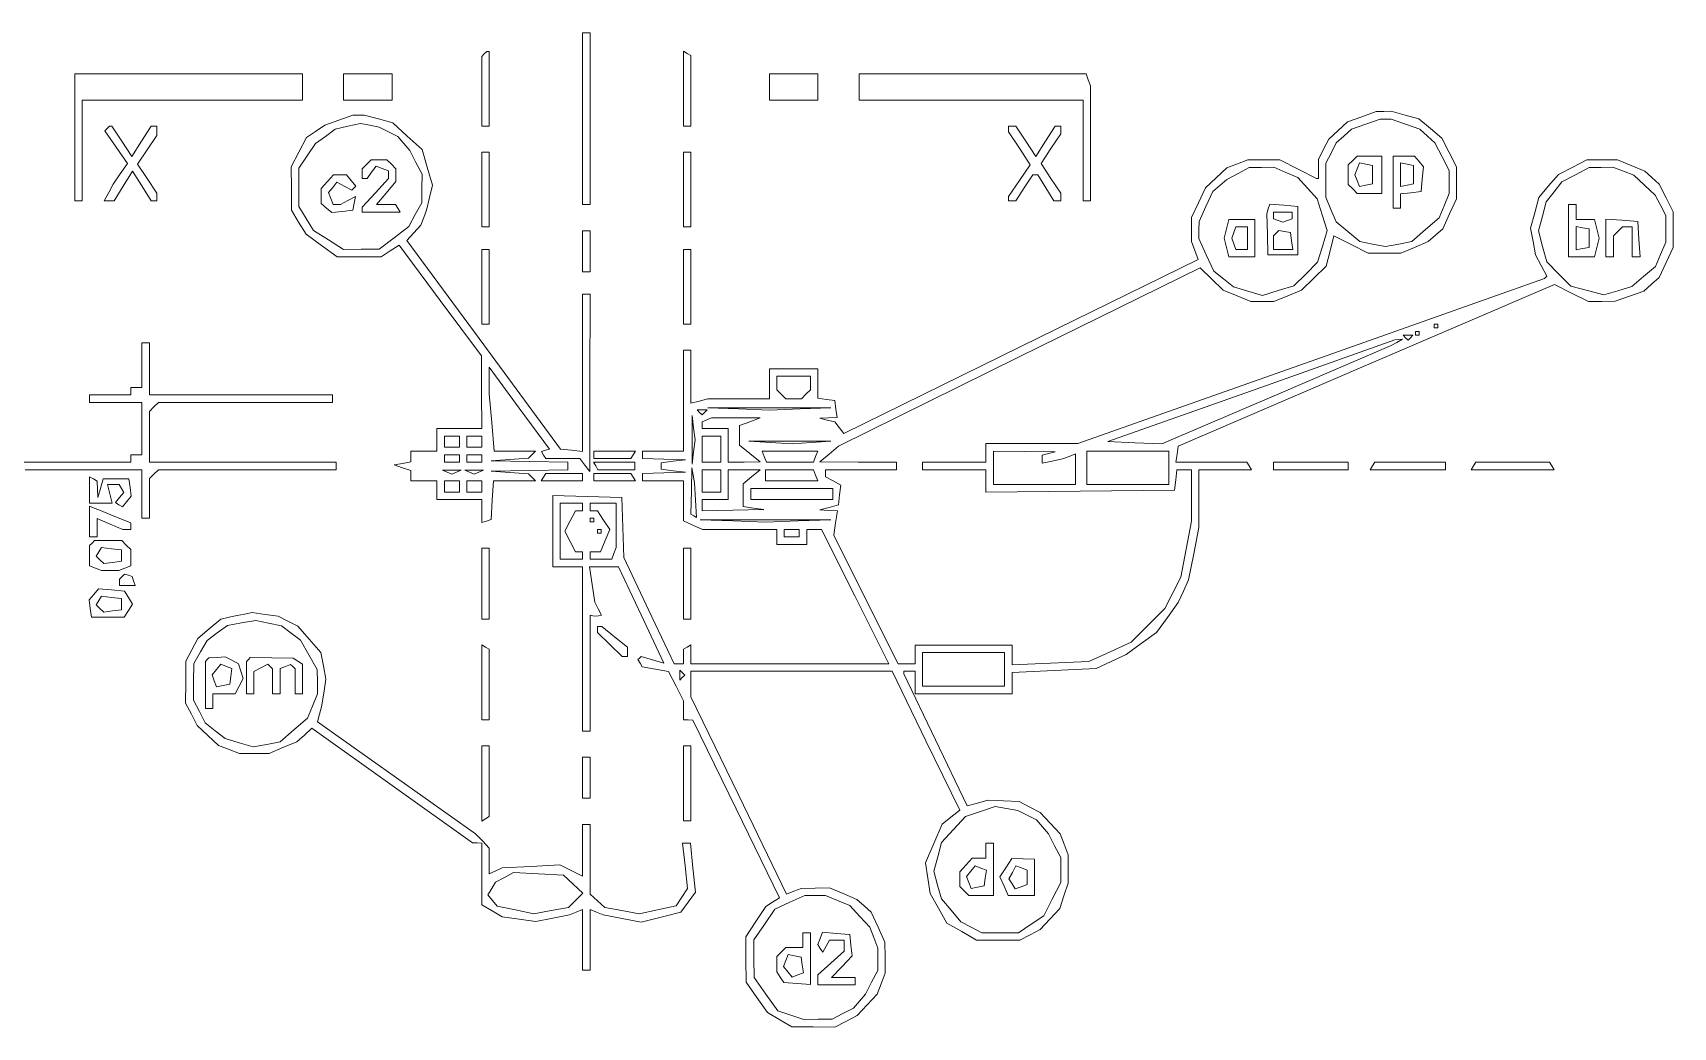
# Paper-space layout 'AN-04-DGE-016' of a CAD drawing. Header units: metres, sheet in millimetres. Extents: x 12 to 194, y 4 to 291.
# Drawn here: x 59.9 to 115, y 118.3 to 151.7 of the extents above; entities that cross this region are included whole.
import ezdxf

# ---------------------------------------------------------------- set-up
doc = ezdxf.new("R2010")
doc.units = ezdxf.units.M
doc.layers.add('DGE_CONTORNOS', color=7, linetype='Continuous', lineweight=0)
doc.layers.add('DGE_DATOS', color=7, linetype='Continuous', lineweight=0)

# ---------------------------------------------------------------- blocks, each defined once
blk = doc.blocks.new('LP_REF_DGE_MT_016')
at = {"layer": 'DGE_CONTORNOS'}
blk.add_lwpolyline([(59.638, 137.073), (61.6, 137.073), (63.561, 137.073), (63.561, 136.258), (63.561, 135.443), (63.687, 135.443), (63.812, 135.443), (63.812, 136.108), (63.812, 136.772), (63.963, 136.923), (64.113, 137.073), (67.098, 137.073), (70.083, 137.073), (70.083, 137.199), (70.083, 137.324), (66.948, 137.324), (63.812, 137.324), (63.812, 138.177), (63.812, 139.03), (63.963, 139.18), (64.113, 139.331), (67.036, 139.331), (69.958, 139.331), (69.958, 139.456), (69.958, 139.582), (66.885, 139.582), (63.812, 139.582), (63.812, 140.46), (63.812, 141.337), (63.687, 141.337), (63.561, 141.337), (63.561, 140.585), (63.561, 139.832), (63.373, 139.832), (63.185, 139.832), (63.185, 139.707), (63.185, 139.582), (62.495, 139.582), (61.806, 139.582), (61.806, 139.456), (61.806, 139.331), (62.684, 139.331), (63.561, 139.331), (63.561, 138.453), (63.561, 137.575), (63.373, 137.575), (63.185, 137.575), (63.185, 137.45), (63.185, 137.324), (61.241, 137.324), (59.297, 137.324)], dxfattribs=at)
for points in [[(78.361, 148.862), (78.361, 145.978), (78.486, 145.978), (78.612, 145.978), (78.612, 148.862), (78.612, 151.747), (78.486, 151.747), (78.361, 151.747)], [(75.058, 151.036), (74.975, 150.953), (74.975, 149.782), (74.975, 148.612), (75.1, 148.612), (75.226, 148.612), (75.226, 149.866), (75.226, 151.12), (75.184, 151.12), (75.142, 151.12)], [(81.747, 149.873), (81.747, 148.612), (81.873, 148.612), (81.998, 148.612), (81.998, 149.796), (81.998, 150.98), (81.873, 151.057), (81.747, 151.135)], [(61.304, 148.235), (61.304, 146.103), (61.429, 146.103), (61.555, 146.103), (61.555, 147.796), (61.555, 149.489), (65.255, 149.489), (68.955, 149.489), (68.955, 149.928), (68.955, 150.367), (65.129, 150.367), (61.304, 150.367)], [(70.334, 149.928), (70.334, 149.489), (71.149, 149.489), (71.965, 149.489), (71.965, 149.928), (71.965, 150.367), (71.149, 150.367), (70.334, 150.367)], [(84.632, 149.928), (84.632, 149.489), (85.447, 149.489), (86.262, 149.489), (86.262, 149.928), (86.262, 150.367), (85.447, 150.367), (84.632, 150.367)], [(87.642, 149.928), (87.642, 149.489), (91.405, 149.489), (95.167, 149.489), (95.167, 147.796), (95.167, 146.103), (95.293, 146.103), (95.418, 146.103), (95.418, 148.037), (95.418, 149.971), (95.342, 150.169), (95.266, 150.367), (91.454, 150.367), (87.642, 150.367)], [(70.179, 148.809), (69.709, 148.642), (69.396, 148.437), (69.083, 148.232), (68.831, 147.737), (68.578, 147.242), (68.579, 146.516), (68.579, 145.79), (68.825, 145.386), (69.072, 144.982), (69.596, 144.602), (70.121, 144.222), (70.859, 144.222), (71.597, 144.222), (71.897, 144.419), (72.198, 144.616), (73.581, 142.757), (74.965, 140.898), (74.97, 139.676), (74.975, 138.453), (74.222, 138.453), (73.47, 138.453), (73.47, 138.077), (73.47, 137.7), (73.031, 137.7), (72.592, 137.7), (72.592, 137.521), (72.592, 137.342), (72.31, 137.286), (72.027, 137.231), (72.31, 137.137), (72.592, 137.044), (72.592, 136.871), (72.592, 136.697), (73.031, 136.697), (73.47, 136.697), (73.47, 136.384), (73.47, 136.07), (74.222, 136.07), (74.975, 136.07), (74.975, 135.683), (74.975, 135.297), (75.131, 135.348), (75.288, 135.4), (75.326, 136.049), (75.364, 136.697), (76.072, 136.697), (76.781, 136.697), (76.662, 136.815), (76.542, 136.933), (75.915, 136.98), (75.288, 137.028), (76.574, 137.051), (77.859, 137.073), (77.859, 137.199), (77.859, 137.324), (76.574, 137.347), (75.288, 137.369), (75.915, 137.417), (76.542, 137.465), (76.662, 137.583), (76.781, 137.7), (76.084, 137.7), (75.388, 137.7), (75.307, 138.66), (75.226, 139.619), (75.226, 140.068), (75.226, 140.517), (76.235, 139.142), (77.245, 137.767), (77.112, 137.723), (76.98, 137.679), (77.051, 137.564), (77.122, 137.45), (77.696, 137.45), (78.271, 137.45), (78.437, 137.23), (78.604, 137.011), (78.608, 139.989), (78.612, 142.968), (78.486, 142.968), (78.361, 142.968), (78.361, 140.326), (78.361, 137.685), (77.989, 137.724), (77.616, 137.763), (75.04, 141.265), (72.463, 144.767), (72.697, 145.028), (72.931, 145.288), (73.026, 145.539), (73.122, 145.79), (73.223, 146.21), (73.323, 146.63), (73.145, 147.23), (72.967, 147.831), (72.474, 148.276), (71.982, 148.72), (71.503, 148.853), (71.024, 148.986), (70.836, 148.982), (70.648, 148.977)], [(104.531, 148.93), (104.048, 148.758), (103.735, 148.465), (103.421, 148.173), (103.245, 147.834), (103.069, 147.495), (103.069, 147.175), (103.069, 146.856), (103.037, 146.856), (103.006, 146.857), (102.389, 147.17), (101.772, 147.483), (101.237, 147.483), (100.702, 147.483), (100.349, 147.349), (99.996, 147.216), (99.635, 146.879), (99.275, 146.542), (99.042, 146.041), (98.81, 145.539), (98.807, 145.139), (98.804, 144.74), (98.919, 144.439), (99.034, 144.137), (93.082, 141.215), (87.131, 138.293), (86.979, 138.488), (86.827, 138.683), (86.576, 138.741), (86.325, 138.8), (86.616, 138.815), (86.907, 138.829), (86.867, 139.111), (86.827, 139.394), (86.545, 139.434), (86.262, 139.474), (86.262, 139.967), (86.262, 140.46), (85.447, 140.46), (84.632, 140.46), (84.632, 139.958), (84.632, 139.456), (83.597, 139.455), (82.563, 139.453), (82.28, 139.377), (81.998, 139.302), (81.998, 140.194), (81.998, 141.087), (81.873, 141.087), (81.747, 141.087), (81.747, 139.394), (81.747, 137.7), (81.058, 137.7), (80.368, 137.7), (80.368, 137.575), (80.368, 137.45), (81.089, 137.43), (81.81, 137.409), (81.402, 137.359), (80.995, 137.308), (80.995, 137.199), (80.995, 137.089), (81.402, 137.039), (81.81, 136.988), (81.089, 136.968), (80.368, 136.948), (80.368, 136.822), (80.368, 136.697), (81.058, 136.697), (81.747, 136.697), (81.747, 136.027), (81.747, 135.358), (82.067, 135.212), (82.386, 135.067), (83.635, 135.067), (84.883, 135.067), (84.883, 134.816), (84.883, 134.565), (85.385, 134.565), (85.886, 134.565), (85.886, 134.816), (85.886, 135.067), (86.136, 135.067), (86.387, 135.067), (87.517, 132.809), (88.647, 130.552), (85.322, 130.552), (81.998, 130.552), (81.998, 130.873), (81.998, 131.194), (81.873, 131.116), (81.747, 131.039), (81.747, 130.795), (81.747, 130.552), (81.591, 130.552), (81.434, 130.553), (80.589, 132.339), (79.744, 134.126), (79.711, 135.129), (79.678, 136.133), (78.518, 136.169), (77.358, 136.205), (77.358, 135.009), (77.358, 133.813), (77.859, 133.813), (78.361, 133.813), (78.361, 131.053), (78.361, 128.294), (78.486, 128.294), (78.612, 128.294), (78.612, 130.238), (78.612, 132.182), (78.706, 132.167), (78.8, 132.152), (78.898, 132.167), (78.997, 132.182), (78.883, 132.402), (78.769, 132.621), (78.683, 133.217), (78.596, 133.813), (79.082, 133.813), (79.568, 133.813), (80.328, 132.195), (81.089, 130.578), (80.705, 130.688), (80.322, 130.798), (80.269, 130.746), (80.217, 130.694), (80.291, 130.574), (80.365, 130.455), (80.806, 130.372), (81.246, 130.289), (81.497, 129.798), (81.747, 129.308), (81.747, 128.989), (81.747, 128.671), (81.904, 128.666), (82.061, 128.662), (83.517, 125.676), (84.974, 122.69), (84.742, 122.545), (84.51, 122.4), (84.175, 121.893), (83.839, 121.386), (83.846, 120.623), (83.854, 119.861), (84.213, 119.349), (84.573, 118.837), (84.981, 118.599), (85.39, 118.36), (86.108, 118.354), (86.827, 118.347), (87.203, 118.544), (87.579, 118.74), (87.916, 119.096), (88.253, 119.452), (88.387, 119.806), (88.52, 120.159), (88.517, 120.683), (88.515, 121.208), (88.284, 121.71), (88.054, 122.212), (87.812, 122.426), (87.57, 122.641), (87.108, 122.834), (86.647, 123.027), (86.172, 123.018), (85.698, 123.009), (85.454, 122.914), (85.211, 122.818), (83.604, 126.13), (81.998, 129.442), (81.998, 129.871), (81.998, 130.301), (85.376, 130.301), (88.755, 130.301), (89.89, 127.966), (91.025, 125.632), (90.731, 125.4), (90.436, 125.168), (90.156, 124.518), (89.877, 123.868), (89.955, 123.353), (90.033, 122.839), (90.314, 122.34), (90.595, 121.841), (91.094, 121.558), (91.593, 121.275), (92.32, 121.273), (93.048, 121.271), (93.386, 121.448), (93.725, 121.625), (94.053, 121.981), (94.381, 122.337), (94.523, 122.763), (94.666, 123.19), (94.666, 123.664), (94.666, 124.139), (94.532, 124.492), (94.399, 124.845), (94.062, 125.201), (93.725, 125.558), (93.374, 125.741), (93.023, 125.924), (92.496, 125.949), (91.969, 125.974), (91.622, 125.877), (91.275, 125.78), (90.211, 127.996), (89.147, 130.212), (89.147, 130.256), (89.147, 130.301), (89.335, 130.301), (89.523, 130.301), (89.523, 129.925), (89.523, 129.548), (91.154, 129.548), (92.784, 129.548), (92.784, 129.907), (92.784, 130.266), (94.195, 130.333), (95.606, 130.4), (96.109, 130.632), (96.612, 130.865), (97.121, 131.233), (97.63, 131.6), (97.998, 132.107), (98.365, 132.614), (98.537, 132.994), (98.708, 133.374), (98.881, 134.251), (99.055, 135.129), (99.055, 136.101), (99.055, 137.073), (99.941, 137.073), (100.826, 137.073), (100.748, 137.199), (100.671, 137.324), (99.478, 137.324), (98.285, 137.324), (98.325, 137.592), (98.365, 137.861), (104.681, 140.579), (110.996, 143.297), (111.569, 143.007), (112.141, 142.717), (112.591, 142.723), (113.04, 142.728), (113.518, 142.899), (113.997, 143.069), (114.257, 143.301), (114.517, 143.532), (114.748, 144.034), (114.978, 144.536), (114.981, 145.136), (114.984, 145.737), (114.746, 146.202), (114.509, 146.668), (114.271, 146.882), (114.034, 147.097), (113.572, 147.29), (113.11, 147.483), (112.6, 147.483), (112.089, 147.483), (111.608, 147.237), (111.127, 146.992), (110.801, 146.605), (110.475, 146.217), (110.336, 145.701), (110.197, 145.185), (110.281, 144.739), (110.365, 144.293), (110.551, 143.932), (110.738, 143.572), (110.697, 143.531), (110.657, 143.491), (102.822, 140.721), (94.988, 137.951), (93.447, 137.951), (91.906, 137.951), (91.906, 137.638), (91.906, 137.324), (90.84, 137.324), (89.774, 137.324), (89.774, 137.199), (89.774, 137.073), (90.84, 137.073), (91.906, 137.073), (91.906, 136.697), (91.906, 136.321), (95.073, 136.352), (98.24, 136.384), (98.28, 136.728), (98.319, 137.073), (98.562, 137.073), (98.804, 137.073), (98.804, 136.206), (98.804, 135.34), (98.624, 134.399), (98.444, 133.458), (98.177, 132.934), (97.909, 132.409), (97.347, 131.847), (96.784, 131.284), (96.074, 130.959), (95.363, 130.634), (94.074, 130.576), (92.784, 130.519), (92.784, 130.849), (92.784, 131.179), (91.154, 131.179), (89.523, 131.179), (89.523, 130.865), (89.523, 130.552), (89.24, 130.552), (88.956, 130.552), (87.877, 132.715), (86.797, 134.879), (86.858, 135.286), (86.918, 135.694), (86.622, 135.706), (86.325, 135.719), (86.639, 135.805), (86.952, 135.892), (86.991, 136.223), (87.03, 136.555), (86.772, 136.693), (86.513, 136.831), (86.513, 136.952), (86.513, 137.073), (87.705, 137.073), (88.896, 137.073), (88.896, 137.199), (88.896, 137.324), (87.611, 137.328), (86.325, 137.333), (86.639, 137.599), (86.952, 137.865), (93.025, 140.859), (99.098, 143.853), (99.484, 143.48), (99.871, 143.106), (100.337, 142.911), (100.803, 142.717), (101.187, 142.717), (101.572, 142.717), (102.038, 142.911), (102.504, 143.106), (102.918, 143.506), (103.331, 143.906), (103.46, 144.419), (103.589, 144.931), (104.165, 144.639), (104.742, 144.347), (105.289, 144.347), (105.836, 144.347), (106.298, 144.54), (106.759, 144.733), (107.001, 144.948), (107.243, 145.163), (107.473, 145.664), (107.704, 146.166), (107.707, 146.704), (107.709, 147.242), (107.464, 147.723), (107.219, 148.204), (106.833, 148.528), (106.447, 148.853), (105.981, 148.982), (105.514, 149.112), (105.264, 149.107), (105.013, 149.102)], [(105.993, 148.681), (106.472, 148.51), (106.728, 148.279), (106.983, 148.047), (107.221, 147.582), (107.458, 147.117), (107.458, 146.731), (107.458, 146.346), (107.289, 145.94), (107.12, 145.535), (106.665, 145.135), (106.21, 144.736), (105.768, 144.653), (105.326, 144.57), (104.891, 144.652), (104.456, 144.734), (104.059, 145.068), (103.662, 145.402), (103.491, 145.811), (103.32, 146.221), (103.32, 146.795), (103.32, 147.37), (103.495, 147.709), (103.67, 148.048), (103.926, 148.279), (104.181, 148.51), (104.66, 148.681), (105.138, 148.851), (105.326, 148.851), (105.514, 148.851)], [(62.396, 148.533), (62.317, 148.454), (62.696, 147.904), (63.074, 147.354), (62.834, 147.011), (62.594, 146.668), (62.446, 146.385), (62.298, 146.103), (62.461, 146.103), (62.624, 146.103), (62.932, 146.601), (63.24, 147.099), (63.557, 146.602), (63.875, 146.105), (63.969, 146.104), (64.063, 146.103), (64.063, 146.231), (64.063, 146.359), (63.739, 146.849), (63.415, 147.339), (63.739, 147.816), (64.063, 148.294), (64.063, 148.453), (64.063, 148.612), (63.969, 148.611), (63.875, 148.61), (63.551, 148.103), (63.227, 147.596), (62.891, 148.104), (62.555, 148.612), (62.515, 148.612), (62.474, 148.612)], [(71.839, 148.419), (72.153, 148.261), (72.357, 148.029), (72.561, 147.796), (72.765, 147.395), (72.968, 146.994), (72.963, 146.517), (72.957, 146.041), (72.743, 145.64), (72.529, 145.239), (72.027, 144.859), (71.526, 144.48), (70.927, 144.476), (70.329, 144.473), (69.825, 144.791), (69.322, 145.109), (69.076, 145.512), (68.83, 145.915), (68.83, 146.555), (68.829, 147.195), (69.111, 147.609), (69.393, 148.024), (69.722, 148.268), (70.051, 148.511), (70.475, 148.608), (70.899, 148.705), (71.212, 148.641), (71.526, 148.576)], [(92.659, 148.517), (92.66, 148.423), (93.027, 147.87), (93.395, 147.316), (93.027, 146.781), (92.659, 146.246), (92.659, 146.175), (92.659, 146.103), (92.783, 146.103), (92.907, 146.103), (93.191, 146.541), (93.474, 146.978), (93.558, 146.98), (93.642, 146.981), (93.913, 146.542), (94.184, 146.103), (94.3, 146.103), (94.415, 146.103), (94.415, 146.231), (94.415, 146.359), (94.085, 146.858), (93.754, 147.357), (94.085, 147.856), (94.415, 148.355), (94.415, 148.483), (94.415, 148.612), (94.321, 148.611), (94.227, 148.61), (93.903, 148.103), (93.579, 147.596), (93.242, 148.104), (92.906, 148.612), (92.783, 148.612), (92.659, 148.612)], [(74.975, 146.479), (74.975, 145.225), (75.1, 145.225), (75.226, 145.225), (75.226, 146.479), (75.226, 147.734), (75.1, 147.734), (74.975, 147.734)], [(81.747, 146.479), (81.747, 145.225), (81.873, 145.225), (81.998, 145.225), (81.998, 146.479), (81.998, 147.734), (81.873, 147.734), (81.747, 147.734)], [(71.112, 147.332), (70.961, 147.182), (70.961, 147.019), (70.961, 146.856), (71.041, 146.856), (71.122, 146.856), (71.274, 147.064), (71.427, 147.273), (71.633, 147.194), (71.839, 147.114), (71.839, 146.985), (71.839, 146.856), (71.4, 146.371), (70.961, 145.885), (70.961, 145.806), (70.961, 145.727), (71.596, 145.727), (72.23, 145.727), (72.153, 145.852), (72.075, 145.978), (71.758, 145.978), (71.441, 145.978), (71.765, 146.364), (72.09, 146.75), (72.09, 146.966), (72.09, 147.182), (71.94, 147.332), (71.789, 147.483), (71.526, 147.483), (71.262, 147.483)], [(101.975, 147.059), (102.379, 146.887), (102.702, 146.526), (103.025, 146.166), (103.192, 145.633), (103.359, 145.101), (103.202, 144.573), (103.044, 144.046), (102.642, 143.645), (102.241, 143.244), (101.714, 143.086), (101.187, 142.928), (100.703, 143.073), (100.218, 143.219), (99.886, 143.48), (99.554, 143.741), (99.305, 144.288), (99.055, 144.835), (99.058, 145.124), (99.061, 145.413), (99.291, 145.915), (99.522, 146.417), (99.759, 146.621), (99.996, 146.824), (100.372, 147.023), (100.748, 147.222), (101.16, 147.227), (101.572, 147.232)], [(104.223, 147.458), (104.072, 147.307), (104.072, 146.981), (104.072, 146.655), (104.223, 146.505), (104.373, 146.354), (104.787, 146.354), (105.201, 146.354), (105.201, 146.981), (105.201, 147.608), (104.787, 147.608), (104.373, 147.608)], [(104.887, 146.981), (104.887, 146.671), (104.667, 146.629), (104.448, 146.586), (104.372, 146.784), (104.296, 146.981), (104.372, 147.179), (104.448, 147.376), (104.667, 147.334), (104.887, 147.291)], [(105.577, 146.73), (105.577, 145.852), (105.703, 145.852), (105.828, 145.852), (105.828, 146.095), (105.828, 146.337), (106.173, 146.377), (106.518, 146.417), (106.558, 146.833), (106.598, 147.248), (106.448, 147.428), (106.299, 147.608), (105.938, 147.608), (105.577, 147.608)], [(106.267, 146.981), (106.267, 146.671), (106.047, 146.629), (105.828, 146.586), (105.828, 146.981), (105.828, 147.376), (106.047, 147.333), (106.267, 147.291)], [(113.314, 147.099), (113.667, 146.965), (114.023, 146.628), (114.379, 146.291), (114.556, 145.953), (114.733, 145.614), (114.733, 145.165), (114.733, 144.716), (114.562, 144.306), (114.391, 143.897), (113.992, 143.561), (113.593, 143.225), (113.123, 143.085), (112.653, 142.944), (112.102, 143.093), (111.55, 143.241), (111.146, 143.645), (110.742, 144.049), (110.6, 144.574), (110.459, 145.1), (110.59, 145.585), (110.72, 146.07), (110.982, 146.403), (111.244, 146.736), (111.703, 146.978), (112.162, 147.221), (112.561, 147.226), (112.961, 147.232)], [(69.789, 146.752), (69.582, 146.522), (69.582, 146.265), (69.582, 146.009), (69.762, 145.859), (69.943, 145.709), (70.294, 145.749), (70.646, 145.79), (70.689, 146.02), (70.733, 146.249), (70.479, 146.114), (70.225, 145.978), (70.105, 145.978), (69.985, 145.978), (69.906, 146.182), (69.828, 146.386), (69.969, 146.555), (70.11, 146.725), (70.358, 146.592), (70.606, 146.459), (70.676, 146.529), (70.746, 146.599), (70.587, 146.79), (70.429, 146.981), (70.213, 146.981), (69.997, 146.981)], [(101.385, 145.829), (101.334, 145.664), (101.355, 144.974), (101.376, 144.285), (101.877, 144.285), (102.379, 144.285), (102.379, 145.1), (102.379, 145.915), (101.908, 145.954), (101.436, 145.993)], [(99.985, 145.163), (99.906, 144.849), (99.985, 144.536), (100.063, 144.222), (100.5, 144.222), (100.937, 144.222), (100.937, 144.849), (100.937, 145.476), (100.5, 145.476), (100.063, 145.476)], [(102.191, 145.612), (102.191, 145.497), (102.034, 145.442), (101.877, 145.388), (101.72, 145.445), (101.564, 145.503), (101.564, 145.615), (101.564, 145.727), (101.877, 145.727), (102.191, 145.727)], [(111.472, 145.1), (111.472, 144.222), (111.908, 144.222), (112.345, 144.222), (112.424, 144.536), (112.502, 144.849), (112.424, 145.163), (112.345, 145.476), (112.034, 145.476), (111.723, 145.476), (111.723, 145.727), (111.723, 145.978), (111.597, 145.978), (111.472, 145.978)], [(112.726, 144.856), (112.726, 144.222), (112.851, 144.222), (112.977, 144.222), (112.977, 144.573), (112.977, 144.924), (113.127, 145.075), (113.278, 145.225), (113.441, 145.225), (113.604, 145.225), (113.604, 144.724), (113.604, 144.222), (113.736, 144.222), (113.869, 144.222), (113.83, 144.818), (113.792, 145.413), (113.259, 145.452), (112.726, 145.491)], [(78.361, 144.41), (78.361, 143.72), (78.486, 143.72), (78.612, 143.72), (78.612, 144.41), (78.612, 145.1), (78.486, 145.1), (78.361, 145.1)], [(100.686, 144.849), (100.686, 144.473), (100.494, 144.473), (100.302, 144.473), (100.229, 144.661), (100.157, 144.849), (100.229, 145.037), (100.302, 145.225), (100.494, 145.225), (100.686, 145.225)], [(102.168, 144.754), (102.208, 144.473), (101.886, 144.473), (101.564, 144.473), (101.564, 144.703), (101.564, 144.933), (101.652, 145.021), (101.74, 145.109), (101.934, 145.072), (102.128, 145.035)], [(112.162, 144.849), (112.162, 144.539), (111.942, 144.497), (111.723, 144.454), (111.723, 144.849), (111.723, 145.244), (111.942, 145.201), (112.162, 145.159)], [(74.975, 143.219), (74.975, 141.965), (75.1, 141.965), (75.226, 141.965), (75.226, 143.219), (75.226, 144.473), (75.1, 144.473), (74.975, 144.473)], [(81.747, 143.219), (81.747, 141.965), (81.873, 141.965), (81.998, 141.965), (81.998, 143.219), (81.998, 144.473), (81.873, 144.473), (81.747, 144.473)], [(106.162, 141.505), (106.079, 141.421), (105.995, 141.505), (105.912, 141.588), (106.079, 141.588), (106.246, 141.588)], [(106.455, 141.651), (106.455, 141.588), (106.392, 141.588), (106.33, 141.588), (106.33, 141.651), (106.33, 141.714), (106.392, 141.714), (106.455, 141.714)], [(107.082, 141.902), (107.082, 141.839), (107.019, 141.839), (106.957, 141.839), (106.957, 141.902), (106.957, 141.965), (107.019, 141.965), (107.082, 141.965)], [(105.703, 141.349), (105.514, 141.243), (101.663, 139.592), (97.811, 137.94), (96.907, 137.977), (96.003, 138.014), (100.821, 139.726), (105.64, 141.438), (105.765, 141.447), (105.891, 141.455)], [(86.012, 139.983), (86.012, 139.757), (85.861, 139.607), (85.711, 139.456), (85.447, 139.456), (85.184, 139.456), (85.033, 139.607), (84.883, 139.757), (84.883, 139.983), (84.883, 140.209), (85.447, 140.209), (86.012, 140.209)], [(82.089, 137.669), (82.038, 137.261), (82.038, 138.077), (82.038, 138.892), (82.089, 138.484), (82.14, 138.077)], [(82.458, 138.996), (82.374, 138.913), (82.291, 138.996), (82.207, 139.08), (82.374, 139.08), (82.542, 139.08)], [(85.667, 139.112), (84.632, 139.07), (83.597, 139.112), (82.563, 139.154), (84.632, 139.154), (86.701, 139.154)], [(83.974, 138.683), (83.629, 138.557), (83.629, 138.228), (83.629, 137.898), (83.974, 137.616), (84.318, 137.333), (83.785, 137.329), (83.252, 137.324), (83.252, 137.889), (83.252, 138.453), (82.813, 138.453), (82.374, 138.453), (82.374, 138.568), (82.374, 138.683), (82.531, 138.746), (82.688, 138.809), (83.503, 138.809), (84.318, 138.809)], [(74.222, 138.014), (74.222, 137.826), (73.971, 137.826), (73.72, 137.826), (73.72, 138.014), (73.72, 138.202), (73.971, 138.202), (74.222, 138.202)], [(74.975, 138.014), (74.975, 137.826), (74.724, 137.826), (74.473, 137.826), (74.473, 138.014), (74.473, 138.202), (74.724, 138.202), (74.975, 138.202)], [(83.002, 137.763), (83.002, 137.324), (82.688, 137.324), (82.374, 137.324), (82.374, 137.763), (82.374, 138.202), (82.688, 138.202), (83.002, 138.202)], [(86.048, 137.984), (85.394, 137.938), (84.668, 137.984), (83.942, 138.029), (85.322, 138.03), (86.701, 138.03)], [(74.222, 137.45), (74.222, 137.324), (73.971, 137.324), (73.72, 137.324), (73.72, 137.45), (73.72, 137.575), (73.971, 137.575), (74.222, 137.575)], [(74.975, 137.45), (74.975, 137.324), (74.724, 137.324), (74.473, 137.324), (74.473, 137.45), (74.473, 137.575), (74.724, 137.575), (74.975, 137.575)], [(78.8, 137.199), (78.877, 137.073), (79.497, 137.073), (80.117, 137.073), (80.117, 137.199), (80.117, 137.324), (79.42, 137.324), (78.722, 137.324)], [(78.737, 137.575), (78.737, 137.45), (79.357, 137.45), (79.977, 137.45), (80.054, 137.575), (80.132, 137.7), (79.434, 137.7), (78.737, 137.7)], [(86.182, 137.512), (86.11, 137.324), (85.322, 137.324), (84.533, 137.324), (84.461, 137.512), (84.389, 137.7), (85.322, 137.7), (86.255, 137.7)], [(94.007, 137.614), (93.788, 137.557), (93.788, 137.425), (93.788, 137.293), (94.133, 137.362), (94.477, 137.432), (94.697, 137.517), (94.916, 137.602), (94.916, 137.087), (94.916, 136.572), (93.537, 136.572), (92.157, 136.572), (92.157, 137.136), (92.157, 137.7), (93.192, 137.686), (94.227, 137.671)], [(98.052, 137.136), (98.052, 136.572), (96.672, 136.572), (95.293, 136.572), (95.293, 137.136), (95.293, 137.7), (96.672, 137.7), (98.052, 137.7)], [(101.564, 137.199), (101.564, 137.073), (102.818, 137.073), (104.072, 137.073), (104.072, 137.199), (104.072, 137.324), (102.818, 137.324), (101.564, 137.324)], [(104.887, 137.199), (104.81, 137.073), (106.071, 137.073), (107.333, 137.073), (107.333, 137.199), (107.333, 137.324), (106.149, 137.324), (104.965, 137.324)], [(108.274, 137.199), (108.196, 137.073), (109.591, 137.073), (110.985, 137.073), (110.907, 137.199), (110.83, 137.324), (109.591, 137.324), (108.351, 137.324)], [(61.806, 136.391), (61.806, 135.945), (62.184, 135.945), (62.563, 135.945), (62.484, 136.258), (62.405, 136.572), (62.6, 136.572), (62.794, 136.572), (62.875, 136.441), (62.956, 136.31), (62.814, 136.138), (62.671, 135.967), (62.789, 135.894), (62.906, 135.822), (63.055, 136.002), (63.204, 136.182), (63.163, 136.471), (63.122, 136.76), (62.689, 136.76), (62.256, 136.76), (62.169, 136.446), (62.081, 136.133), (62.069, 136.407), (62.056, 136.682), (61.931, 136.76), (61.806, 136.837)], [(74.128, 136.99), (73.971, 136.927), (73.815, 136.99), (73.658, 137.054), (73.971, 137.054), (74.285, 137.054)], [(74.222, 136.509), (74.222, 136.321), (73.971, 136.321), (73.72, 136.321), (73.72, 136.509), (73.72, 136.697), (73.971, 136.697), (74.222, 136.697)], [(74.881, 136.99), (74.724, 136.927), (74.567, 136.99), (74.41, 137.054), (74.724, 137.054), (75.037, 137.054)], [(74.975, 136.509), (74.975, 136.321), (74.724, 136.321), (74.473, 136.321), (74.473, 136.509), (74.473, 136.697), (74.724, 136.697), (74.975, 136.697)], [(77.044, 136.822), (76.967, 136.697), (77.664, 136.697), (78.361, 136.697), (78.361, 136.822), (78.361, 136.948), (77.741, 136.948), (77.122, 136.948)], [(78.737, 136.822), (78.737, 136.697), (79.434, 136.697), (80.132, 136.697), (80.054, 136.822), (79.977, 136.948), (79.357, 136.948), (78.737, 136.948)], [(82.15, 136.051), (82.186, 135.467), (82.092, 135.525), (81.998, 135.583), (82.015, 136.36), (82.032, 137.136), (82.073, 136.885), (82.113, 136.634)], [(83.002, 136.697), (83.002, 136.321), (82.688, 136.321), (82.374, 136.321), (82.374, 136.697), (82.374, 137.073), (82.688, 137.073), (83.002, 137.073)], [(84.036, 136.83), (83.754, 136.594), (83.754, 136.215), (83.754, 135.836), (84.099, 135.784), (84.444, 135.731), (83.409, 135.713), (82.374, 135.694), (82.374, 135.882), (82.374, 136.07), (82.813, 136.07), (83.252, 136.07), (83.252, 136.572), (83.252, 137.073), (83.785, 137.069), (84.318, 137.065)], [(86.182, 136.885), (86.255, 136.697), (85.381, 136.697), (84.507, 136.697), (84.507, 136.885), (84.507, 137.073), (85.308, 137.073), (86.11, 137.073)], [(86.764, 136.258), (86.764, 136.07), (85.385, 136.07), (84.005, 136.07), (84.005, 136.258), (84.005, 136.446), (85.385, 136.446), (86.764, 136.446)], [(61.806, 135.331), (61.806, 134.816), (61.931, 134.816), (62.056, 134.816), (62.056, 135.123), (62.056, 135.43), (62.491, 135.248), (62.926, 135.067), (63.056, 135.067), (63.185, 135.067), (63.185, 135.178), (63.185, 135.29), (62.652, 135.506), (62.119, 135.721), (61.962, 135.784), (61.806, 135.846)], [(78.361, 135.819), (78.361, 135.694), (78.24, 135.694), (78.118, 135.694), (77.938, 135.35), (77.758, 135.007), (77.937, 134.661), (78.117, 134.314), (78.239, 134.314), (78.361, 134.314), (78.361, 134.189), (78.361, 134.063), (77.985, 134.063), (77.608, 134.063), (77.608, 135.004), (77.608, 135.945), (77.985, 135.945), (78.361, 135.945)], [(79.49, 135.202), (79.49, 134.46), (79.414, 134.262), (79.338, 134.063), (78.975, 134.063), (78.612, 134.063), (78.612, 134.189), (78.612, 134.314), (78.785, 134.314), (78.958, 134.314), (79.113, 134.69), (79.269, 135.065), (79.063, 135.379), (78.857, 135.694), (78.734, 135.694), (78.612, 135.694), (78.612, 135.819), (78.612, 135.945), (79.051, 135.945), (79.49, 135.945)], [(78.737, 135.38), (78.737, 135.318), (78.675, 135.318), (78.612, 135.318), (78.612, 135.38), (78.612, 135.443), (78.675, 135.443), (78.737, 135.443)], [(78.988, 135.004), (78.988, 134.941), (78.925, 134.941), (78.863, 134.941), (78.863, 135.004), (78.863, 135.067), (78.925, 135.067), (78.988, 135.067)], [(85.604, 135.35), (84.507, 135.308), (83.409, 135.35), (82.312, 135.391), (84.507, 135.391), (86.701, 135.391)], [(85.635, 134.941), (85.635, 134.816), (85.385, 134.816), (85.134, 134.816), (85.134, 134.941), (85.134, 135.067), (85.385, 135.067), (85.635, 135.067)], [(61.889, 134.607), (61.806, 134.523), (61.806, 134.181), (61.806, 133.839), (62.004, 133.763), (62.202, 133.687), (62.495, 133.687), (62.788, 133.687), (62.987, 133.763), (63.185, 133.839), (63.185, 134.114), (63.185, 134.389), (63.035, 134.54), (62.884, 134.69), (62.429, 134.69), (61.973, 134.69)], [(62.872, 134.189), (62.872, 134.001), (62.575, 133.959), (62.278, 133.917), (62.153, 134.042), (62.028, 134.167), (62.117, 134.31), (62.206, 134.454), (62.539, 134.415), (62.872, 134.377)], [(74.975, 133.248), (74.975, 132.057), (75.1, 132.057), (75.226, 132.057), (75.226, 133.248), (75.226, 134.44), (75.1, 134.44), (74.975, 134.44)], [(81.747, 133.248), (81.747, 132.057), (81.873, 132.057), (81.998, 132.057), (81.998, 133.248), (81.998, 134.44), (81.873, 134.44), (81.747, 134.44)], [(62.895, 133.481), (62.809, 133.394), (62.809, 133.29), (62.809, 133.185), (63.07, 133.185), (63.332, 133.185), (63.282, 133.334), (63.232, 133.483), (63.107, 133.525), (62.981, 133.567)], [(61.942, 132.885), (61.786, 132.698), (61.827, 132.409), (61.868, 132.119), (62.419, 132.119), (62.97, 132.119), (63.108, 132.339), (63.247, 132.558), (63.109, 132.778), (62.972, 132.997), (62.535, 133.035), (62.098, 133.073)], [(62.872, 132.558), (62.872, 132.37), (62.575, 132.328), (62.278, 132.286), (62.153, 132.411), (62.028, 132.537), (62.117, 132.68), (62.206, 132.824), (62.539, 132.785), (62.872, 132.747)], [(67.011, 132.225), (66.76, 132.172), (66.487, 132.115), (66.215, 132.057), (65.824, 131.728), (65.434, 131.4), (65.237, 131.019), (65.04, 130.638), (65.033, 129.936), (65.027, 129.235), (65.224, 128.859), (65.42, 128.482), (65.776, 128.145), (66.133, 127.809), (66.486, 127.675), (66.839, 127.542), (67.336, 127.542), (67.834, 127.542), (68.298, 127.736), (68.763, 127.93), (69.016, 128.161), (69.268, 128.391), (71.965, 126.465), (74.661, 124.538), (74.818, 124.535), (74.975, 124.532), (74.975, 123.493), (74.975, 122.454), (75.32, 122.254), (75.664, 122.055), (76.229, 121.974), (76.793, 121.893), (77.358, 122.006), (77.922, 122.118), (78.142, 122.21), (78.361, 122.301), (78.361, 121.284), (78.361, 120.268), (78.486, 120.268), (78.612, 120.268), (78.612, 121.284), (78.612, 122.301), (78.831, 122.208), (79.051, 122.116), (79.689, 121.998), (80.328, 121.88), (80.994, 122.046), (81.661, 122.212), (81.908, 122.545), (82.155, 122.878), (82.067, 123.705), (81.978, 124.532), (81.847, 124.532), (81.715, 124.532), (81.801, 123.769), (81.888, 123.005), (81.697, 122.714), (81.506, 122.422), (80.88, 122.288), (80.255, 122.154), (79.68, 122.262), (79.104, 122.369), (78.858, 122.592), (78.612, 122.815), (78.612, 123.987), (78.612, 125.159), (78.486, 125.159), (78.361, 125.159), (78.361, 124.291), (78.361, 123.422), (77.977, 123.614), (77.593, 123.805), (76.629, 123.75), (75.664, 123.695), (75.445, 123.599), (75.226, 123.502), (75.226, 123.93), (75.226, 124.359), (74.995, 124.602), (74.765, 124.845), (72.109, 126.727), (69.453, 128.608), (69.524, 128.859), (69.595, 129.109), (69.666, 129.572), (69.738, 130.034), (69.654, 130.484), (69.569, 130.933), (69.181, 131.376), (68.792, 131.819), (68.466, 131.984), (68.139, 132.149), (67.7, 132.213), (67.261, 132.278)], [(68.569, 131.583), (68.892, 131.343), (69.172, 130.853), (69.452, 130.364), (69.454, 129.952), (69.456, 129.54), (69.287, 129.135), (69.117, 128.729), (68.662, 128.33), (68.207, 127.93), (67.754, 127.845), (67.3, 127.76), (66.827, 127.902), (66.355, 128.043), (66.022, 128.305), (65.689, 128.567), (65.491, 128.949), (65.294, 129.331), (65.298, 129.949), (65.303, 130.567), (65.53, 130.954), (65.756, 131.341), (66.093, 131.592), (66.43, 131.843), (66.908, 131.925), (67.387, 132.007), (67.816, 131.915), (68.245, 131.823)], [(78.863, 131.705), (78.863, 131.604), (79.276, 131.203), (79.69, 130.803), (79.778, 130.803), (79.866, 130.803), (79.866, 130.959), (79.866, 131.116), (79.434, 131.461), (79.002, 131.806), (78.932, 131.806), (78.863, 131.806)], [(74.975, 129.932), (74.975, 128.671), (75.1, 128.671), (75.226, 128.671), (75.226, 129.855), (75.226, 131.039), (75.1, 131.116), (74.975, 131.194)], [(65.75, 130.692), (65.694, 130.635), (65.694, 129.841), (65.694, 129.047), (65.819, 129.047), (65.944, 129.047), (65.944, 129.298), (65.944, 129.548), (66.316, 129.548), (66.688, 129.548), (66.825, 129.804), (66.962, 130.06), (66.884, 130.306), (66.805, 130.552), (66.583, 130.671), (66.361, 130.79), (66.084, 130.769), (65.807, 130.748)], [(67.137, 130.699), (67.073, 130.635), (67.073, 130.092), (67.073, 129.548), (67.199, 129.548), (67.324, 129.548), (67.324, 129.92), (67.324, 130.292), (67.558, 130.418), (67.793, 130.543), (67.872, 130.464), (67.951, 130.385), (67.951, 129.966), (67.951, 129.548), (68.077, 129.548), (68.202, 129.548), (68.202, 129.974), (68.202, 130.399), (68.378, 130.467), (68.554, 130.534), (68.629, 130.459), (68.704, 130.385), (68.704, 129.966), (68.704, 129.548), (68.829, 129.548), (68.955, 129.548), (68.955, 130.043), (68.955, 130.537), (68.798, 130.638), (68.641, 130.74), (67.921, 130.751), (67.2, 130.762)], [(92.533, 130.364), (92.533, 129.799), (91.154, 129.799), (89.774, 129.799), (89.774, 130.364), (89.774, 130.928), (91.154, 130.928), (92.533, 130.928)], [(66.547, 130.129), (66.509, 129.865), (66.289, 129.823), (66.069, 129.781), (65.993, 129.98), (65.916, 130.179), (66.065, 130.358), (66.214, 130.537), (66.399, 130.466), (66.585, 130.394)], [(81.706, 130.092), (81.622, 130.008), (81.622, 130.175), (81.622, 130.343), (81.706, 130.259), (81.789, 130.175)], [(74.975, 126.531), (74.975, 125.27), (75.1, 125.347), (75.226, 125.425), (75.226, 126.609), (75.226, 127.793), (75.1, 127.793), (74.975, 127.793)], [(78.361, 126.727), (78.361, 126.037), (78.486, 126.037), (78.612, 126.037), (78.612, 126.727), (78.612, 127.416), (78.486, 127.416), (78.361, 127.416)], [(81.747, 126.538), (81.747, 125.284), (81.873, 125.284), (81.998, 125.284), (81.998, 126.538), (81.998, 127.793), (81.873, 127.793), (81.747, 127.793)], [(93.286, 125.467), (93.6, 125.31), (93.804, 125.078), (94.008, 124.845), (94.212, 124.444), (94.415, 124.043), (94.415, 123.624), (94.415, 123.205), (94.133, 122.647), (93.85, 122.088), (93.424, 121.805), (92.998, 121.522), (92.383, 121.522), (91.768, 121.522), (91.413, 121.705), (91.058, 121.889), (90.735, 122.274), (90.411, 122.658), (90.283, 123.121), (90.156, 123.583), (90.286, 124.068), (90.416, 124.552), (90.816, 124.986), (91.217, 125.42), (91.718, 125.593), (92.22, 125.765), (92.596, 125.695), (92.972, 125.625)], [(91.906, 124.281), (91.906, 124.03), (91.675, 124.03), (91.444, 124.03), (91.236, 123.801), (91.028, 123.571), (91.028, 123.324), (91.028, 123.077), (91.179, 122.926), (91.329, 122.776), (91.743, 122.776), (92.157, 122.776), (92.157, 123.654), (92.157, 124.532), (92.032, 124.532), (91.906, 124.532)], [(92.576, 123.703), (92.372, 123.393), (92.513, 123.084), (92.654, 122.776), (93.095, 122.776), (93.537, 122.776), (93.537, 123.384), (93.537, 123.992), (93.158, 124.003), (92.779, 124.014)], [(78.044, 123.155), (78.367, 122.852), (78.128, 122.612), (77.888, 122.373), (77.303, 122.263), (76.718, 122.154), (76.106, 122.286), (75.493, 122.417), (75.335, 122.607), (75.177, 122.797), (75.308, 123.006), (75.438, 123.215), (75.74, 123.377), (76.041, 123.539), (76.881, 123.498), (77.722, 123.458)], [(91.882, 123.357), (91.844, 123.092), (91.624, 123.05), (91.404, 123.008), (91.328, 123.207), (91.251, 123.406), (91.4, 123.585), (91.548, 123.764), (91.734, 123.693), (91.92, 123.622)], [(93.286, 123.386), (93.286, 123.144), (93.085, 123.067), (92.884, 122.99), (92.78, 123.159), (92.676, 123.327), (92.795, 123.548), (92.914, 123.77), (93.1, 123.699), (93.286, 123.627)], [(86.925, 122.603), (87.329, 122.431), (87.665, 122.07), (88.002, 121.71), (88.136, 121.357), (88.269, 121.004), (88.269, 120.63), (88.269, 120.255), (88.066, 119.854), (87.863, 119.452), (87.659, 119.22), (87.455, 118.988), (87.1, 118.805), (86.746, 118.621), (86.268, 118.615), (85.79, 118.608), (85.355, 118.752), (84.92, 118.895), (84.518, 119.455), (84.116, 120.015), (84.111, 120.65), (84.106, 121.285), (84.463, 121.8), (84.819, 122.314), (85.321, 122.542), (85.823, 122.77), (86.172, 122.773), (86.521, 122.776)], [(85.761, 121.271), (85.761, 121.02), (85.472, 121.02), (85.184, 121.02), (85.033, 120.87), (84.883, 120.719), (84.885, 120.462), (84.887, 120.205), (85, 120.026), (85.113, 119.847), (85.562, 119.812), (86.012, 119.777), (86.012, 120.649), (86.012, 121.522), (85.886, 121.522), (85.761, 121.522)], [(86.341, 121.329), (86.262, 121.123), (86.342, 120.993), (86.423, 120.863), (86.537, 121.067), (86.651, 121.271), (86.896, 121.271), (87.14, 121.271), (87.14, 121.086), (87.14, 120.901), (86.701, 120.501), (86.262, 120.102), (86.262, 119.934), (86.262, 119.766), (86.89, 119.766), (87.517, 119.766), (87.517, 119.891), (87.517, 120.017), (87.117, 120.017), (86.717, 120.017), (87.064, 120.379), (87.411, 120.741), (87.37, 121.1), (87.329, 121.459), (86.874, 121.497), (86.42, 121.535)], [(85.736, 120.439), (85.774, 120.174), (85.588, 120.103), (85.403, 120.032), (85.254, 120.211), (85.106, 120.39), (85.182, 120.589), (85.258, 120.788), (85.478, 120.746), (85.698, 120.704)]]:
    blk.add_lwpolyline(points, close=True, dxfattribs=at)

psp = doc.layouts.new('AN-04-DGE-016')

# ---------------------------------------------------------------- block references
at = {"layer": 'DGE_DATOS'}
psp.add_blockref('LP_REF_DGE_MT_016', (0, 0), dxfattribs=at)

doc.saveas('drawing.dxf')
